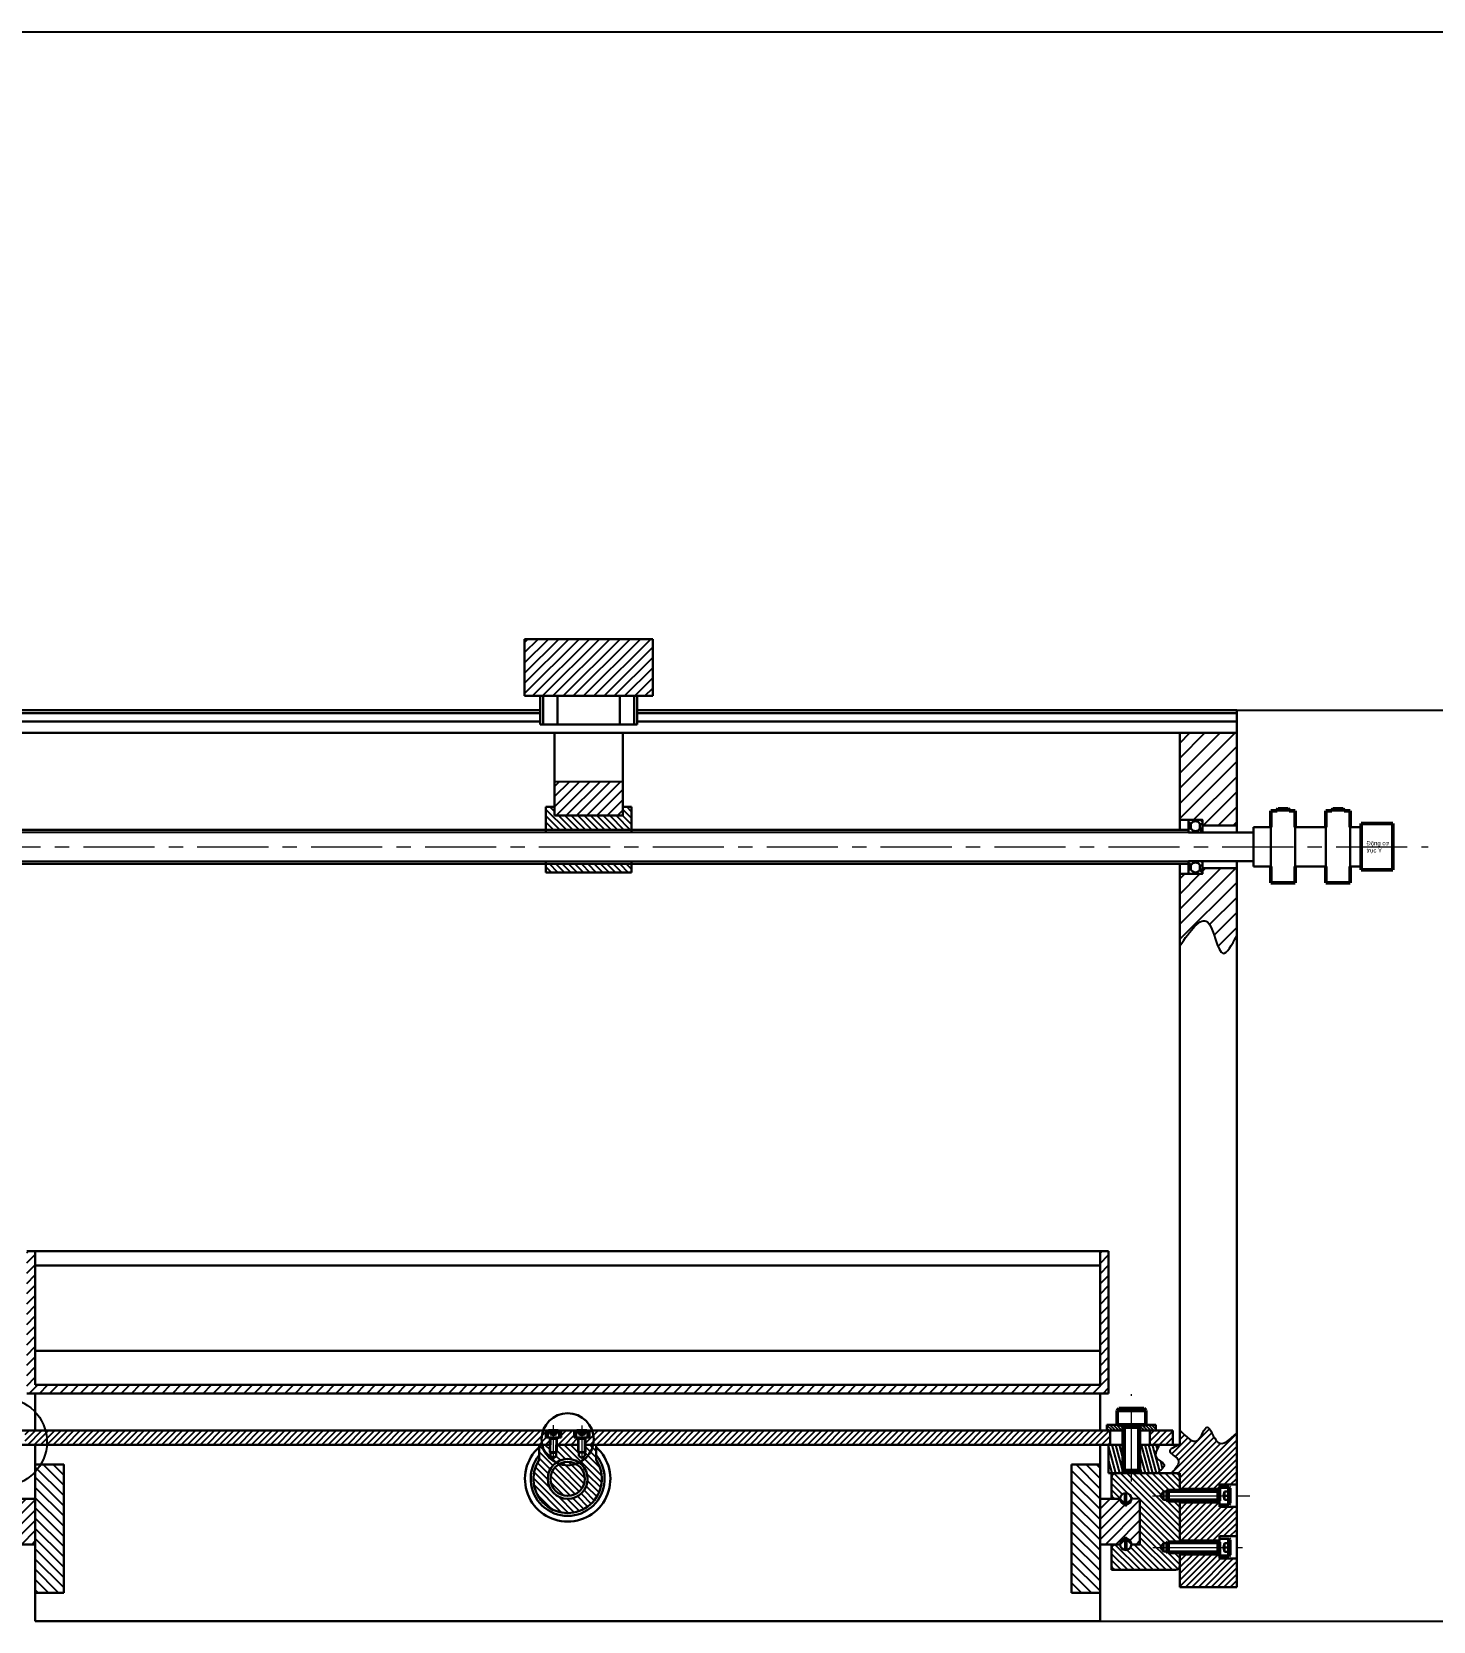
# Model space of a CAD drawing. Header units: inches. Extents: x -8900 to -5053, y -1814 to -15.
# Drawn here: x -8155.7 to -7909.6, y -294.3 to -15.1 of the extents above; entities that cross this region are included whole.
import ezdxf

# ---------------------------------------------------------------- set-up
doc = ezdxf.new("R2010")
doc.units = ezdxf.units.IN
doc.header["$LTSCALE"] = 2
doc.header["$MEASUREMENT"] = 0
for name, pattern in [('CENTER', [2, 1.25, -0.25, 0.25, -0.25]), ('CENTER2', [28.575, 19.05, -3.175, 3.175, -3.175]), ('DASHED', [0.2, 0.1, -0.1]), ('HIDDEN2', [4.7625, 3.175, -1.5875])]:
    doc.linetypes.add(name, pattern=pattern)
doc.layers.add('AM_0', color=7, linetype='Continuous', lineweight=50, plot=False)
for name, color, linetype, lineweight in [('Centerline (ISO)', 7, 'CENTER2', 30), ('duong co ban', 7, 'Continuous', 50), ('duong tam', 1, 'CENTER', 20), ('Hidden (ISO)', 7, 'DASHED', 30), ('net dam', 7, 'Continuous', 40), ('Visible (ISO)', 7, 'Continuous', 50), ('Visible Narrow (ISO)', 6, 'Continuous', 35)]:
    doc.layers.add(name, color=color, linetype=linetype, lineweight=lineweight)
doc.styles.get("Standard").update_dxf_attribs({"font": 'arial.ttf', "height": 2.5})
doc.dimstyles.new('d3', dxfattribs={"dimtxt": 4, "dimasz": 3.5, "dimexe": 1.5, "dimexo": 0, "dimgap": 1.5, "dimtad": 1, "dimtoh": 1, "dimdec": 1, "dimtxsty": 'Standard', "dimcen": 2.5, "dimadec": 0, "dimazin": 0, "dimtm": 1e-09, "dimtfac": 1, "dimtdec": 1, "dimtix": 1, "dimtmove": 0, "dimatfit": 3, "dimfxl": 0.18, "dimtolj": 1, "dimarcsym": 1})
pattern_1 = [(45, (-9189.1682, 100.3703), (-0.561266, 0.561266), [])]
pattern_2 = [(45, (-8795.1744, -843.0287), (-0.8980256, 0.8980256), [])]
pattern_3 = [(135, (-8795.17435, -843.0287), (-0.561266, -0.561266), [])]
pattern_4 = [(45, (-8795.17435, -843.0287), (-0.561266, 0.561266), [])]

# ---------------------------------------------------------------- blocks, each defined once
blk = doc.blocks.new('*D36')
at = {"layer": 'Defpoints', "color": 0, "lineweight": 20}
for p in [(-7944.07, -134.28), (-7968.07, -294.28), (-7898.23, -294.28)]:
    blk.add_point(p, dxfattribs=at)
at = {"layer": 'duong co ban', "color": 0, "lineweight": -2}
for p, q in [((-7944.07, -134.28), (-7896.73, -134.28)), ((-7898.23, -137.78), (-7898.23, -290.78)), ((-7968.07, -294.28), (-7896.73, -294.28))]:
    blk.add_line(p, q, dxfattribs=at)
at = {"layer": 'duong co ban', "color": 0, "lineweight": 20}
for points in [[(-7898.81, -137.78), (-7897.64, -137.78), (-7898.23, -134.28)], [(-7898.81, -290.78), (-7897.64, -290.78), (-7898.23, -294.28)]]:
    blk.add_solid(points, dxfattribs=at)
at = {"layer": 'duong co ban', "color": 0, "lineweight": 20, "insert": (-7901, -214.28), "char_height": 2.5, "attachment_point": 5, "rotation": 90}
blk.add_mtext('\\A1;350', dxfattribs=at)

msp = doc.modelspace()

# ---------------------------------------------------------------- hatches: boundary and pattern name
at = {"linetype": 'Continuous'}
h = msp.add_hatch(dxfattribs=at)
h.set_pattern_fill('ANSI31', color=2, scale=0.4, style=0)
h.set_pattern_definition(pattern_2)
edge = h.paths.add_edge_path()
edge.add_line((-8046.63, -131.78), (-8046.63, -121.78))
edge.add_line((-8046.63, -131.78), (-8069.13, -131.78))
edge.add_line((-8069.13, -131.78), (-8069.13, -121.78))
edge.add_line((-8046.63, -121.78), (-8069.13, -121.78))
h = msp.add_hatch()
h.set_pattern_fill('ANSI31', color=256, scale=15, style=0)
h.set_pattern_definition([(45, (-4824.0003, 523.9885), (-1.3258252, 1.3258252), [])])
edge = h.paths.add_edge_path()
edge.add_line((-7944.07, -162.03), (-7950.07, -162.03))
edge.add_line((-7950.07, -162.03), (-7950.07, -163.03))
edge.add_line((-7950.07, -163.03), (-7954.07, -163.03))
edge.add_line((-7954.07, -163.03), (-7954.07, -175.67))
edge.add_spline(control_points=[(-7954.07, -175.67), (-7952.25, -173.06), (-7948.66, -167.93), (-7947.14, -179.65), (-7944.93, -175.5), (-7944.07, -173.89)], knot_values=[0, 0, 0, 0, 12.823481, 25.195964, 33.053078, 33.053078, 33.053078, 33.053078], degree=3, periodic=0)
edge.add_line((-7944.07, -173.89), (-7944.07, -162.03))
h.paths.add_polyline_path([(-7954.07, -138.28), (-7954.07, -153.53), (-7950.07, -153.53), (-7950.07, -154.53), (-7944.07, -154.53), (-7944.07, -138.28)])
h = msp.add_hatch(dxfattribs=at)
h.set_pattern_fill('ANSI31', color=2, scale=0.4, style=0)
h.set_pattern_definition(pattern_2)
edge = h.paths.add_edge_path()
edge.add_line((-8063.88, -152.78), (-8063.88, -146.78))
edge.add_line((-8063.88, -146.78), (-8051.88, -146.78))
edge.add_line((-8051.88, -152.78), (-8051.88, -146.78))
edge.add_line((-8063.88, -152.78), (-8051.88, -152.78))
h = msp.add_hatch()
h.set_pattern_fill('ANSI31', color=256, scale=0.25, angle=90, style=0)
h.set_pattern_definition(pattern_3)
h.paths.add_polyline_path([(-8063.88, -152.78), (-8063.88, -151.28), (-8065.38, -151.28), (-8065.38, -155.28), (-8050.38, -155.28), (-8050.38, -151.28), (-8051.88, -151.28), (-8051.88, -152.78)])
h.paths.add_polyline_path([(-8050.38, -162.78), (-8050.38, -161.28), (-8065.38, -161.28), (-8065.38, -162.78)])
h = msp.add_hatch(dxfattribs=at)
h.set_pattern_fill('DEFAULT__26', color=2, scale=0.732723, angle=325, style=0, pattern_type=0)
h.set_pattern_definition([(325, (-8795.17435, -843.0287), (0.4202725, 0.60021133), [])])
edge = h.paths.add_edge_path()
edge.add_spline(control_points=[(-7952.42, -163.03), (-7952.51, -163.03), (-7952.57, -162.97), (-7952.57, -162.88)], knot_values=[0, 0, 0, 0, 1, 1, 1, 1], weights=[1, 0.804738, 0.804738, 1], degree=3, periodic=0)
edge.add_line((-7952.57, -162.43), (-7952.57, -162.88))
edge.add_spline(control_points=[(-7952.57, -162.43), (-7952.57, -162.34), (-7952.51, -162.28), (-7952.42, -162.28)], knot_values=[0, 0, 0, 0, 1, 1, 1, 1], weights=[1, 0.804738, 0.804738, 1], degree=3, periodic=0)
edge.add_line((-7952.11, -162.28), (-7952.42, -162.28))
edge.add_spline(control_points=[(-7950.53, -162.28), (-7950.9, -163.05), (-7951.75, -163.05), (-7952.11, -162.28)], knot_values=[0, 0, 0, 0, 1, 1, 1, 1], weights=[1, 0.619048, 0.619048, 1], degree=3, periodic=0)
edge.add_line((-7950.22, -162.28), (-7950.53, -162.28))
edge.add_spline(control_points=[(-7950.22, -162.28), (-7950.14, -162.28), (-7950.07, -162.34), (-7950.07, -162.43)], knot_values=[0, 0, 0, 0, 1, 1, 1, 1], weights=[1, 0.804738, 0.804738, 1], degree=3, periodic=0)
edge.add_line((-7950.07, -162.43), (-7950.07, -162.88))
edge.add_spline(control_points=[(-7950.07, -162.88), (-7950.07, -162.97), (-7950.14, -163.03), (-7950.22, -163.03)], knot_values=[0, 0, 0, 0, 1, 1, 1, 1], weights=[1, 0.804738, 0.804738, 1], degree=3, periodic=0)
edge.add_line((-7950.22, -163.03), (-7952.42, -163.03))
edge = h.paths.add_edge_path()
edge.add_spline(control_points=[(-7952.42, -153.53), (-7952.51, -153.53), (-7952.57, -153.59), (-7952.57, -153.68)], knot_values=[0, 0, 0, 0, 1, 1, 1, 1], weights=[1, 0.804738, 0.804738, 1], degree=3, periodic=0)
edge.add_line((-7950.22, -153.53), (-7952.42, -153.53))
edge.add_spline(control_points=[(-7950.07, -153.68), (-7950.07, -153.59), (-7950.14, -153.53), (-7950.22, -153.53)], knot_values=[0, 0, 0, 0, 1, 1, 1, 1], weights=[1, 0.804738, 0.804738, 1], degree=3, periodic=0)
edge.add_line((-7950.07, -153.68), (-7950.07, -154.13))
edge.add_spline(control_points=[(-7950.22, -154.28), (-7950.14, -154.28), (-7950.07, -154.22), (-7950.07, -154.13)], knot_values=[0, 0, 0, 0, 1, 1, 1, 1], weights=[1, 0.804738, 0.804738, 1], degree=3, periodic=0)
edge.add_line((-7950.22, -154.28), (-7950.53, -154.28))
edge.add_spline(control_points=[(-7950.53, -154.28), (-7950.9, -153.51), (-7951.75, -153.51), (-7952.11, -154.28)], knot_values=[0, 0, 0, 0, 1, 1, 1, 1], weights=[1, 0.619048, 0.619048, 1], degree=3, periodic=0)
edge.add_line((-7952.11, -154.28), (-7952.42, -154.28))
edge.add_spline(control_points=[(-7952.57, -154.13), (-7952.57, -154.22), (-7952.51, -154.28), (-7952.42, -154.28)], knot_values=[0, 0, 0, 0, 1, 1, 1, 1], weights=[1, 0.804738, 0.804738, 1], degree=3, periodic=0)
edge.add_line((-7952.57, -153.68), (-7952.57, -154.13))
edge = h.paths.add_edge_path()
edge.add_line((-7950.22, -160.78), (-7952.42, -160.78))
edge.add_spline(control_points=[(-7950.22, -160.78), (-7950.14, -160.78), (-7950.07, -160.84), (-7950.07, -160.93)], knot_values=[0, 0, 0, 0, 1, 1, 1, 1], weights=[1, 0.804738, 0.804738, 1], degree=3, periodic=0)
edge.add_line((-7950.07, -160.93), (-7950.07, -161.38))
edge.add_spline(control_points=[(-7950.07, -161.38), (-7950.07, -161.47), (-7950.14, -161.53), (-7950.22, -161.53)], knot_values=[0, 0, 0, 0, 1, 1, 1, 1], weights=[1, 0.804738, 0.804738, 1], degree=3, periodic=0)
edge.add_line((-7950.22, -161.53), (-7950.53, -161.53))
edge.add_spline(control_points=[(-7952.11, -161.53), (-7951.75, -160.76), (-7950.9, -160.76), (-7950.53, -161.53)], knot_values=[0, 0, 0, 0, 1, 1, 1, 1], weights=[1, 0.619048, 0.619048, 1], degree=3, periodic=0)
edge.add_line((-7952.11, -161.53), (-7952.42, -161.53))
edge.add_spline(control_points=[(-7952.42, -161.53), (-7952.51, -161.53), (-7952.57, -161.47), (-7952.57, -161.38)], knot_values=[0, 0, 0, 0, 1, 1, 1, 1], weights=[1, 0.804738, 0.804738, 1], degree=3, periodic=0)
edge.add_line((-7952.57, -160.93), (-7952.57, -161.38))
edge.add_spline(control_points=[(-7952.57, -160.93), (-7952.57, -160.84), (-7952.51, -160.78), (-7952.42, -160.78)], knot_values=[0, 0, 0, 0, 1, 1, 1, 1], weights=[1, 0.804738, 0.804738, 1], degree=3, periodic=0)
edge = h.paths.add_edge_path()
edge.add_line((-7950.22, -155.78), (-7952.42, -155.78))
edge.add_spline(control_points=[(-7952.57, -155.63), (-7952.57, -155.72), (-7952.51, -155.78), (-7952.42, -155.78)], knot_values=[0, 0, 0, 0, 1, 1, 1, 1], weights=[1, 0.804738, 0.804738, 1], degree=3, periodic=0)
edge.add_line((-7952.57, -155.18), (-7952.57, -155.63))
edge.add_spline(control_points=[(-7952.42, -155.03), (-7952.51, -155.03), (-7952.57, -155.09), (-7952.57, -155.18)], knot_values=[0, 0, 0, 0, 1, 1, 1, 1], weights=[1, 0.804738, 0.804738, 1], degree=3, periodic=0)
edge.add_line((-7952.11, -155.03), (-7952.42, -155.03))
edge.add_spline(control_points=[(-7952.11, -155.03), (-7951.75, -155.8), (-7950.9, -155.8), (-7950.53, -155.03)], knot_values=[0, 0, 0, 0, 1, 1, 1, 1], weights=[1, 0.619048, 0.619048, 1], degree=3, periodic=0)
edge.add_line((-7950.22, -155.03), (-7950.53, -155.03))
edge.add_spline(control_points=[(-7950.07, -155.18), (-7950.07, -155.09), (-7950.14, -155.03), (-7950.22, -155.03)], knot_values=[0, 0, 0, 0, 1, 1, 1, 1], weights=[1, 0.804738, 0.804738, 1], degree=3, periodic=0)
edge.add_line((-7950.07, -155.18), (-7950.07, -155.63))
edge.add_spline(control_points=[(-7950.22, -155.78), (-7950.14, -155.78), (-7950.07, -155.72), (-7950.07, -155.63)], knot_values=[0, 0, 0, 0, 1, 1, 1, 1], weights=[1, 0.804738, 0.804738, 1], degree=3, periodic=0)
h = msp.add_hatch(dxfattribs=at)
h.set_pattern_fill('ANSI31', color=2, scale=0.4, style=0)
h.set_pattern_definition(pattern_2)
edge = h.paths.add_edge_path()
edge.add_line((-8156.57, -254.28), (-7966.57, -254.28))
edge.add_line((-8156.57, -254.28), (-8156.57, -229.28))
edge.add_line((-8156.57, -229.28), (-8155.07, -229.28))
edge.add_line((-8155.07, -252.78), (-8155.07, -229.28))
edge.add_line((-8155.07, -252.78), (-7968.07, -252.78))
edge.add_line((-7968.07, -252.78), (-7968.07, -229.28))
edge.add_line((-7968.07, -229.28), (-7966.57, -229.28))
edge.add_line((-7966.57, -254.28), (-7966.57, -229.28))
h = msp.add_hatch()
h.set_pattern_fill('ANSI31', color=256, scale=0.25, style=0)
h.set_pattern_definition(pattern_4)
edge = h.paths.add_edge_path()
edge.add_line((-7947.11, -271.01), (-7947.11, -270.71))
edge.add_line((-7947.11, -270.71), (-7947.11, -270.27))
edge.add_line((-7947.11, -270.27), (-7944.07, -270.27))
edge.add_line((-7944.07, -270.27), (-7944.07, -261.24))
edge.add_spline(control_points=[(-7944.07, -261.24), (-7945.29, -262.41), (-7947.58, -264.6), (-7949.19, -258.31), (-7950.86, -264.09), (-7952.91, -261.93), (-7954.07, -260.71)], knot_values=[0, 0, 0, 0, 7.397756, 13.910659, 19.480026, 26.732752, 26.732752, 26.732752, 26.732752], degree=3, periodic=0)
edge.add_line((-7954.07, -260.71), (-7954.07, -263.28))
edge.add_spline(control_points=[(-7954.07, -263.28), (-7955.02, -263.66), (-7956.84, -264.41), (-7953.36, -265.9), (-7954.74, -267.41), (-7955.53, -268.28)], knot_values=[0, 0, 0, 0, 4.285373, 8.258846, 13.654231, 13.654231, 13.654231, 13.654231], degree=3, periodic=0)
edge.add_line((-7955.53, -268.28), (-7954.07, -268.28))
edge.add_line((-7954.07, -268.28), (-7954.07, -271.01))
edge.add_line((-7954.07, -271.01), (-7947.11, -271.01))
h = msp.add_hatch()
h.set_pattern_fill('ANSI31', color=256, scale=0.25, style=0)
h.set_pattern_definition(pattern_1)
h.paths.add_polyline_path([(-8060.42, -260.78), (-8062.72, -260.78), (-8062.72, -262.03), (-8063.45, -262.03), (-8063.45, -263.28), (-8059.7, -263.28), (-8059.7, -262.03), (-8060.42, -262.03)])
h.paths.add_polyline_path([(-8163.82, -260.78), (-8167.82, -260.78), (-8167.82, -263.28), (-8163.82, -263.28)])
h.paths.add_polyline_path([(-8064.7, -262.03), (-8065.42, -262.03), (-8065.42, -260.78), (-8156.82, -260.78), (-8156.82, -263.28), (-8064.7, -263.28)])
h.paths.add_polyline_path([(-7955.32, -260.78), (-7959.32, -260.78), (-7959.32, -263.28), (-7955.32, -263.28)])
h = msp.add_hatch()
h.set_pattern_fill('ANSI31', color=256, scale=0.25, style=0)
h.set_pattern_definition(pattern_1)
h.paths.add_polyline_path([(-7966.32, -260.78), (-8057.72, -260.78), (-8057.72, -262.03), (-8058.45, -262.03), (-8058.45, -263.28), (-7966.32, -263.28)])
h = msp.add_hatch()
h.set_pattern_fill('ANSI31', color=256, scale=0.125, angle=90, style=0)
h.set_pattern_definition([(135, (-9189.1682, 100.3703), (-0.280633, -0.280633), [])])
h.paths.add_polyline_path([(-7958.28, -259.8), (-7960.05, -259.8), (-7961.13, -259.8), (-7961.13, -260.78), (-7958.28, -260.78)])
h.paths.add_polyline_path([(-7964.01, -259.8), (-7965.09, -259.8), (-7966.87, -259.8), (-7966.87, -260.78), (-7964.01, -260.78)])
h = msp.add_hatch()
h.set_pattern_fill('ANSI31', color=256, scale=0.25, angle=90, style=0)
h.set_pattern_definition([(135, (-9189.1682, 100.3703), (-0.561266, -0.561266), [])])
h.paths.add_polyline_path([(-8056.57, -265.96), (-8056.57, -263.28), (-8058.45, -263.28), (-8058.45, -264.58), (-8058.56, -264.67), (-8058.56, -265.28), (-8059.07, -265.59), (-8059.59, -265.28), (-8059.59, -264.67), (-8059.7, -264.58), (-8059.7, -263.28), (-8063.45, -263.28), (-8063.45, -264.58), (-8063.56, -264.7), (-8063.56, -265.28), (-8064.07, -265.59), (-8064.59, -265.28), (-8064.59, -264.7), (-8064.7, -264.58), (-8064.7, -263.28), (-8066.57, -263.28), (-8066.57, -265.96, 1.863325)])
h.paths.add_polyline_path([(-8058.07, -269.28, -1), (-8065.07, -269.28, -1)], flags=16)
h.paths.add_polyline_path([(-8058.57, -269.28, -1), (-8064.57, -269.28, -1)], flags=0)
h = msp.add_hatch(dxfattribs=at)
h.set_pattern_fill('ANSI31', scale=5, angle=60, style=0)
h.set_pattern_definition([(105, (-4740.57464, 538.94904), (-0.60370364, -0.1617619), [])])
edge = h.paths.add_edge_path()
edge.add_spline(control_points=[(-7958.05, -268.28), (-7957.37, -267.74), (-7956.05, -266.7), (-7958.97, -265.57), (-7958.1, -264.1), (-7957.6, -263.28)], knot_values=[0, 0, 0, 0, 3.895312, 7.523838, 12.166792, 12.166792, 12.166792, 12.166792], degree=3, periodic=0)
edge.add_line((-7957.6, -263.28), (-7961.13, -263.28))
edge.add_line((-7961.13, -263.28), (-7961.13, -268.1))
edge.add_line((-7961.13, -268.1), (-7961.41, -268.28))
edge.add_line((-7961.41, -268.28), (-7958.05, -268.28))
h.paths.add_polyline_path([(-7964.01, -263.28), (-7966.57, -263.28), (-7966.57, -268.28), (-7963.74, -268.28), (-7964.01, -268.1)])
h = msp.add_hatch()
h.set_pattern_fill('ANSI31', color=256, scale=0.4, angle=90, style=0)
h.set_pattern_definition([(135, (-8795.1744, -843.0287), (-0.8980256, -0.8980256), [])])
edge = h.paths.add_edge_path()
edge.add_line((-8155.07, -266.78), (-8155.07, -289.28))
edge.add_line((-8150.07, -266.78), (-8155.07, -266.78))
edge.add_line((-8150.07, -289.28), (-8150.07, -266.78))
edge.add_line((-8150.07, -289.28), (-8155.07, -289.28))
edge = h.paths.add_edge_path()
edge.add_line((-7968.07, -289.28), (-7968.07, -266.78))
edge.add_line((-7973.07, -289.28), (-7968.07, -289.28))
edge.add_line((-7973.07, -289.28), (-7973.07, -266.78))
edge.add_line((-7973.07, -266.78), (-7968.07, -266.78))
h = msp.add_hatch()
h.set_pattern_fill('ANSI31', color=256, scale=0.25, angle=90, style=0)
h.set_pattern_definition(pattern_3)
h.paths.add_polyline_path([(-7954.07, -273.15), (-7956.09, -273.15), (-7956.27, -272.97), (-7956.91, -272.97), (-7957.53, -272.23), (-7956.91, -271.5), (-7956.28, -271.5), (-7956.28, -271.5), (-7956.27, -271.5), (-7956.09, -271.32), (-7954.07, -271.32), (-7954.07, -269.03, 0.414214), (-7954.82, -268.28), (-7965.32, -268.28, 0.414214), (-7966.07, -269.03), (-7966.07, -272.03, 0.414214), (-7965.32, -272.78), (-7964.57, -272.78, -1), (-7962.57, -272.78), (-7961.07, -272.78), (-7961.07, -280.78), (-7962.57, -280.78, -1), (-7964.57, -280.78), (-7965.32, -280.78, 0.414214), (-7966.07, -281.53), (-7966.07, -284.53, 0.414214), (-7965.32, -285.28), (-7954.82, -285.28, 0.414214), (-7954.07, -284.53), (-7954.07, -282.24), (-7956.09, -282.24), (-7956.27, -282.06), (-7956.91, -282.06), (-7957.53, -281.32), (-7956.91, -280.59), (-7956.28, -280.59), (-7956.09, -280.41), (-7954.07, -280.41)])
h = msp.add_hatch()
h.set_pattern_fill('ANSI31', color=256, scale=0.4, style=0)
h.set_pattern_definition(pattern_2)
edge = h.paths.add_edge_path()
edge.add_spline(control_points=[(-8158.57, -280.78), (-8158.57, -278.78), (-8160.57, -278.78), (-8160.57, -280.78)], knot_values=[0, 0, 0, 0, 1, 1, 1, 1], weights=[1, 0.333333, 0.333333, 1], degree=3, periodic=0)
edge.add_line((-8162.07, -280.78), (-8160.57, -280.78))
edge.add_line((-8162.07, -272.78), (-8162.07, -280.78))
edge.add_line((-8160.57, -272.78), (-8162.07, -272.78))
edge.add_spline(control_points=[(-8160.57, -272.78), (-8160.57, -274.78), (-8158.57, -274.78), (-8158.57, -272.78)], knot_values=[0, 0, 0, 0, 1, 1, 1, 1], weights=[1, 0.333333, 0.333333, 1], degree=3, periodic=0)
edge.add_line((-8155.07, -272.78), (-8158.57, -272.78))
edge.add_line((-8155.07, -280.78), (-8155.07, -272.78))
edge.add_line((-8158.57, -280.78), (-8155.07, -280.78))
h = msp.add_hatch()
h.set_pattern_fill('ANSI31', color=256, scale=0.4, style=0)
h.set_pattern_definition(pattern_2)
edge = h.paths.add_edge_path()
edge.add_spline(control_points=[(-7964.57, -272.78), (-7964.57, -274.78), (-7962.57, -274.78), (-7962.57, -272.78)], knot_values=[0, 0, 0, 0, 1, 1, 1, 1], weights=[1, 0.333333, 0.333333, 1], degree=3, periodic=0)
edge.add_line((-7961.07, -272.78), (-7962.57, -272.78))
edge.add_line((-7961.07, -280.78), (-7961.07, -272.78))
edge.add_line((-7962.57, -280.78), (-7961.07, -280.78))
edge.add_spline(control_points=[(-7962.57, -280.78), (-7962.57, -278.78), (-7964.57, -278.78), (-7964.57, -280.78)], knot_values=[0, 0, 0, 0, 1, 1, 1, 1], weights=[1, 0.333333, 0.333333, 1], degree=3, periodic=0)
edge.add_line((-7968.07, -280.78), (-7964.57, -280.78))
edge.add_line((-7968.07, -272.78), (-7968.07, -280.78))
edge.add_line((-7964.57, -272.78), (-7968.07, -272.78))
h = msp.add_hatch()
h.set_pattern_fill('ANSI31', color=256, scale=0.25, style=0)
h.set_pattern_definition(pattern_4)
h.paths.add_polyline_path([(-7954.07, -273.45), (-7954.07, -280.1), (-7947.11, -280.1), (-7947.11, -279.8), (-7947.11, -279.36), (-7944.07, -279.36), (-7944.07, -274.19), (-7947.11, -274.19), (-7947.11, -273.76), (-7947.11, -273.45)])
h.paths.add_polyline_path([(-7944.07, -288.28), (-7944.07, -283.28), (-7947.11, -283.28), (-7947.11, -282.85), (-7947.11, -282.54), (-7954.07, -282.54), (-7954.07, -288.28)])
h = msp.add_hatch(dxfattribs=at)
h.set_pattern_fill('DEFAULT__34', color=2, scale=0.019268, angle=245, style=0, pattern_type=0)
h.set_pattern_definition([(245, (-8795.174353, -843.028671), (0.017462588, -0.0081429385), [])])
edge = h.paths.add_edge_path()
edge.add_spline(control_points=[(-7963.57, -274), (-7963.82, -274), (-7963.82, -273.75), (-7963.57, -273.75)], knot_values=[0, 0, 0, 0, 1, 1, 1, 1], weights=[1, 0.333333, 0.333333, 1], degree=3, periodic=0)
edge.add_spline(control_points=[(-7963.57, -273.75), (-7963.32, -273.75), (-7963.32, -274), (-7963.57, -274)], knot_values=[0, 0, 0, 0, 1, 1, 1, 1], weights=[1, 0.333333, 0.333333, 1], degree=3, periodic=0)
h = msp.add_hatch(dxfattribs=at)
h.set_pattern_fill('DEFAULT__33', color=2, scale=0.019281, angle=285, style=0, pattern_type=0)
h.set_pattern_definition([(285, (-8795.174353, -843.028671), (0.0186241865, 0.0049903357), [])])
edge = h.paths.add_edge_path()
edge.add_spline(control_points=[(-7963.57, -279.55), (-7963.32, -279.55), (-7963.32, -279.8), (-7963.57, -279.8)], knot_values=[0, 0, 0, 0, 1, 1, 1, 1], weights=[1, 0.333333, 0.333333, 1], degree=3, periodic=0)
edge.add_spline(control_points=[(-7963.57, -279.8), (-7963.82, -279.8), (-7963.82, -279.55), (-7963.57, -279.55)], knot_values=[0, 0, 0, 0, 1, 1, 1, 1], weights=[1, 0.333333, 0.333333, 1], degree=3, periodic=0)

# ---------------------------------------------------------------- linework, layer by layer
at = {"color": 7, "linetype": 'Continuous'}
for p, q in [((-8899.51, -15.14), (-7710.51, -15.14)), ((-8063.88, -146.78), (-8051.88, -146.78)), ((-7952.42, -155.78), (-8170.72, -155.78)), ((-7952.11, -155.03), (-7952.42, -155.03)), ((-8173.07, -160.78), (-7952.57, -160.78)), ((-7964.57, -272.78), (-7964.1, -273.25)), ((-7963.7, -271.88), (-7963.45, -271.88)), ((-7963.7, -273.75), (-7963.7, -271.88)), ((-7963.45, -273.75), (-7963.45, -271.88)), ((-7963.04, -273.25), (-7962.57, -272.78)), ((-7961.07, -272.78), (-7962.57, -272.78)), ((-7964.1, -280.31), (-7964.57, -280.78)), ((-7963.7, -279.8), (-7963.7, -281.68)), ((-7963.45, -281.68), (-7963.7, -281.68)), ((-7963.45, -279.8), (-7963.45, -281.68)), ((-7962.57, -280.78), (-7963.04, -280.31))]:
    msp.add_line(p, q, dxfattribs=at)
at = {"color": 7, "linetype": 'Continuous', "lineweight": 30}
for p, q in [((-7944.07, -155.78), (-7941.12, -155.78)), ((-7941.12, -154.81), (-7938.07, -154.81)), ((-7933.79, -154.81), (-7928.43, -154.81)), ((-7924.15, -154.81), (-7922.23, -154.81)), ((-7944.07, -160.78), (-7941.12, -160.78)), ((-7941.12, -161.75), (-7938.07, -161.75)), ((-7933.79, -161.75), (-7928.43, -161.75)), ((-7924.15, -161.75), (-7922.23, -161.75))]:
    msp.add_line(p, q, dxfattribs=at)
for p, q in [((-7963.11, -256.92), (-7964.76, -256.92)), ((-8064.59, -262.27), (-8064.59, -263.28)), ((-8063.56, -262.27), (-8063.56, -263.28)), ((-8059.59, -263.28), (-8059.59, -262.24)), ((-8058.56, -263.28), (-8058.56, -262.24)), ((-8064.59, -265.28), (-8064.59, -263.28)), ((-8063.56, -265.28), (-8063.56, -263.28)), ((-8059.59, -265.28), (-8059.59, -263.28)), ((-8058.56, -265.28), (-8058.56, -263.28)), ((-7961.13, -268.1), (-7964.01, -268.1)), ((-7964.01, -268.1), (-7963.74, -268.28)), ((-7961.41, -268.06), (-7963.74, -268.06)), ((-7963.74, -268.1), (-7963.74, -268.28)), ((-7961.13, -268.1), (-7961.41, -268.28)), ((-7961.41, -268.1), (-7961.41, -268.28)), ((-7947.11, -270.71), (-7947.11, -270.71)), ((-7947.11, -282.85), (-7947.11, -282.85))]:
    msp.add_line(p, q)
msp.add_circle((-8160.75, -262.79), 7.74)
at = {"color": 7, "linetype": 'Continuous'}
for centre in [(-7963.57, -273.88), (-7963.57, -279.68)]:
    msp.add_circle(centre, 0.125, dxfattribs=at)
for centre, radius, start, end in [((-7952.42, -155.18), 0.15, 90, 180), ((-7963.57, -272.72), 0.75, 225, 260.36), ((-7963.57, -272.72), 0.75, 279.64, 315), ((-7963.57, -280.84), 0.75, 99.64, 135), ((-7963.57, -280.84), 0.75, 45, 80.36)]:
    msp.add_arc(centre, radius, start, end, dxfattribs=at)
for points in [[(-7954.07, -175.67), (-7949.22, -171.48), (-7946.46, -177.01), (-7944.07, -173.89)], [(-7954.07, -260.71), (-7950.9, -262.46), (-7949.28, -260.19), (-7947.4, -262.85), (-7944.07, -261.24)], [(-7957.6, -263.28), (-7958.18, -265.53), (-7956.84, -266.75), (-7958.05, -268.28)], [(-7954.07, -263.28), (-7955.85, -264.48), (-7954.4, -265.83), (-7955.53, -268.28)]]:
    msp.add_spline(points, degree=3)
at = {"layer": 'AM_0', "ltscale": 0.5}
msp.add_line((-7961.13, -267.79), (-7964.01, -267.79), dxfattribs=at)
at = {"layer": 'AM_0', "ltscale": 0.3}
for p, q in [((-7956.09, -273.15), (-7956.09, -271.32)), ((-7956.09, -280.41), (-7956.09, -282.24))]:
    msp.add_line(p, q, dxfattribs=at)
at = {"layer": 'Centerline (ISO)', "linetype": 'HIDDEN2'}
for p, q in [((-8064.57, -260.86), (-8064.57, -261.46)), ((-8064.32, -261.46), (-8064.57, -261.46)), ((-8063.82, -261.46), (-8064.32, -261.46)), ((-8064.07, -260.86), (-8064.07, -261.46)), ((-8063.57, -261.46), (-8063.82, -261.46)), ((-8063.57, -261.46), (-8063.57, -260.86)), ((-7946.2, -271.47), (-7946.4, -272.23)), ((-7946.4, -272.23), (-7946.2, -272.99)), ((-7946.2, -271.85), (-7946.2, -271.47)), ((-7945.28, -271.47), (-7946.2, -271.47)), ((-7946.2, -272.61), (-7946.2, -271.85)), ((-7945.28, -272.23), (-7946.2, -272.23)), ((-7946.2, -272.99), (-7946.2, -272.61)), ((-7946.2, -272.99), (-7945.28, -272.99)), ((-7946.4, -281.32), (-7946.2, -280.56)), ((-7946.2, -282.08), (-7946.4, -281.32)), ((-7946.2, -280.56), (-7945.28, -280.56)), ((-7946.2, -280.56), (-7946.2, -280.94)), ((-7946.2, -280.94), (-7946.2, -281.7)), ((-7945.28, -281.32), (-7946.2, -281.32)), ((-7946.2, -281.7), (-7946.2, -282.08)), ((-7945.28, -282.08), (-7946.2, -282.08))]:
    msp.add_line(p, q, dxfattribs=at)
at = {"layer": 'duong co ban', "lineweight": 30}
for p, q in [((-8069.13, -131.78), (-8069.13, -121.78)), ((-8046.63, -121.78), (-8069.13, -121.78)), ((-8046.63, -131.78), (-8046.63, -121.78)), ((-8046.63, -131.78), (-8069.13, -131.78)), ((-8066.38, -131.78), (-8066.38, -136.78)), ((-8065.88, -131.78), (-8065.88, -136.78)), ((-8063.38, -131.78), (-8063.38, -136.78)), ((-8052.38, -131.78), (-8052.38, -136.78)), ((-8049.88, -131.78), (-8049.88, -136.78)), ((-8049.38, -131.78), (-8049.38, -136.78)), ((-8066.38, -134.28), (-8179.07, -134.28)), ((-8066.38, -134.78), (-8179.07, -134.78)), ((-8066.38, -136.28), (-8179.07, -136.28)), ((-8066.38, -136.78), (-8049.38, -136.78)), ((-7944.07, -134.28), (-8049.38, -134.28)), ((-7944.07, -134.78), (-8049.38, -134.78)), ((-7944.07, -136.28), (-8049.38, -136.28)), ((-7944.07, -155.78), (-7944.07, -134.28)), ((-8179.07, -138.28), (-7944.07, -138.28)), ((-8063.88, -152.78), (-8063.88, -138.28)), ((-8051.88, -152.78), (-8051.88, -138.28)), ((-7954.07, -155.28), (-7954.07, -138.28)), ((-8065.38, -155.78), (-8065.38, -151.28)), ((-8063.88, -151.28), (-8065.38, -151.28)), ((-8063.88, -152.78), (-8051.88, -152.78)), ((-8050.38, -151.28), (-8051.88, -151.28)), ((-8050.38, -155.78), (-8050.38, -151.28)), ((-7937, -151.8), (-7937, -151.94)), ((-7934.86, -151.8), (-7934.86, -151.94)), ((-7927.36, -151.8), (-7927.36, -151.94)), ((-7925.22, -151.8), (-7925.22, -151.94)), ((-8170.52, -155.28), (-7952.52, -155.28)), ((-7950.07, -153.53), (-7954.07, -153.53)), ((-7952.57, -153.68), (-7952.57, -155.63)), ((-7952.11, -154.28), (-7952.42, -154.28)), ((-7952.42, -155.78), (-7944.07, -155.78)), ((-7952.11, -155.03), (-7952.11, -154.28)), ((-7950.22, -154.28), (-7950.53, -154.28)), ((-7950.53, -155.03), (-7950.53, -154.28)), ((-7950.22, -155.03), (-7950.53, -155.03)), ((-7950.07, -155.78), (-7950.07, -153.53)), ((-7944.07, -154.53), (-7950.07, -154.53)), ((-7941.12, -154.81), (-7941.12, -155.78)), ((-7941.12, -155.78), (-7941.12, -160.78)), ((-7938.07, -154.81), (-7938.07, -161.74)), ((-7933.79, -154.81), (-7933.79, -161.74)), ((-7928.43, -154.81), (-7928.43, -161.75)), ((-7924.15, -154.81), (-7924.15, -161.75)), ((-7922.23, -154.81), (-7922.23, -161.75)), ((-7922.23, -156.2), (-7922.23, -160.36)), ((-7922.23, -156.55), (-7922.23, -160.01)), ((-8170.52, -161.28), (-7952.57, -161.28)), ((-8065.38, -162.78), (-8065.38, -160.78)), ((-8050.38, -162.78), (-8050.38, -160.78)), ((-7954.07, -263.28), (-7954.07, -161.28)), ((-7952.57, -162.88), (-7952.57, -160.78)), ((-7952.42, -160.78), (-7944.07, -160.78)), ((-7952.11, -161.53), (-7952.42, -161.53)), ((-7952.11, -162.28), (-7952.11, -161.53)), ((-7950.22, -161.53), (-7950.53, -161.53)), ((-7950.53, -162.28), (-7950.53, -161.53)), ((-7950.07, -163.03), (-7950.07, -160.78)), ((-7944.07, -288.28), (-7944.07, -160.78)), ((-7941.12, -160.78), (-7941.12, -161.75)), ((-8050.38, -162.78), (-8065.38, -162.78)), ((-7950.07, -163.03), (-7954.07, -163.03)), ((-7952.11, -162.28), (-7952.42, -162.28)), ((-7950.22, -162.28), (-7950.53, -162.28)), ((-7944.07, -162.03), (-7950.07, -162.03)), ((-8156.57, -229.28), (-7966.57, -229.28)), ((-8155.07, -252.78), (-8155.07, -229.28)), ((-7968.07, -252.78), (-7968.07, -229.28)), ((-7966.57, -254.28), (-7966.57, -229.28)), ((-7968.07, -231.78), (-8155.07, -231.78)), ((-7968.07, -246.78), (-8155.07, -246.78)), ((-8155.07, -252.78), (-7968.07, -252.78)), ((-8156.57, -254.28), (-7966.57, -254.28)), ((-8155.07, -254.28), (-8155.07, -260.78)), ((-7968.07, -260.78), (-7968.07, -254.28)), ((-8159.13, -260.78), (-7964.01, -260.78)), ((-8065.42, -260.78), (-8065.42, -262.03)), ((-8062.72, -262.03), (-8065.42, -262.03)), ((-8065.07, -260.99), (-8065.07, -262.03)), ((-8064.7, -263.28), (-8064.7, -262.03)), ((-8064.7, -262.27), (-8063.45, -262.27)), ((-8064.57, -261.46), (-8064.07, -261.59)), ((-8064.07, -261.59), (-8063.57, -261.46)), ((-8063.45, -263.28), (-8063.45, -262.03)), ((-8063.07, -260.99), (-8063.07, -262.03)), ((-8062.72, -260.78), (-8062.72, -262.03)), ((-8060.42, -262.03), (-8060.42, -260.78)), ((-8057.72, -262.03), (-8060.42, -262.03)), ((-8060.07, -260.99), (-8060.07, -262.03)), ((-8059.7, -263.28), (-8059.7, -262.03)), ((-8059.7, -262.24), (-8058.45, -262.24)), ((-8059.57, -261.46), (-8059.57, -260.86)), ((-8059.57, -261.46), (-8059.32, -261.46)), ((-8059.07, -261.59), (-8059.57, -261.46)), ((-8059.32, -261.46), (-8058.82, -261.46)), ((-8059.07, -260.86), (-8059.07, -261.46)), ((-8058.57, -261.46), (-8059.07, -261.59)), ((-8058.82, -261.46), (-8058.57, -261.46)), ((-8058.57, -260.86), (-8058.57, -261.46)), ((-8058.45, -263.28), (-8058.45, -262.03)), ((-8058.07, -260.99), (-8058.07, -262.03)), ((-8057.72, -262.03), (-8057.72, -260.78)), ((-7966.87, -259.8), (-7966.87, -260.78)), ((-7965.09, -259.8), (-7966.87, -259.8)), ((-7966.32, -263.28), (-7966.32, -260.78)), ((-7961.13, -260.78), (-7955.32, -260.78)), ((-7960.05, -259.8), (-7958.28, -259.8)), ((-7959.32, -260.78), (-7959.32, -263.28)), ((-7959.32, -263.28), (-7959.32, -260.78)), ((-7958.28, -259.8), (-7958.28, -260.78)), ((-7955.32, -260.78), (-7955.32, -263.28)), ((-8159.13, -263.28), (-8064.7, -263.28)), ((-8155.07, -263.28), (-8155.07, -294.28)), ((-8066.57, -263.28), (-8066.57, -265.96)), ((-8064.7, -264.58), (-8064.7, -263.28)), ((-8064.7, -264.58), (-8064.59, -264.7)), ((-8063.45, -264.58), (-8064.7, -264.58)), ((-8064.59, -264.7), (-8063.56, -264.7)), ((-8064.59, -265.28), (-8064.59, -264.7)), ((-8063.56, -264.7), (-8063.45, -264.58)), ((-8063.56, -264.7), (-8063.56, -265.28)), ((-8063.45, -263.28), (-8059.7, -263.28)), ((-8063.45, -264.58), (-8063.45, -263.28)), ((-8059.7, -264.58), (-8059.7, -263.28)), ((-8059.7, -264.58), (-8059.59, -264.67)), ((-8058.45, -264.58), (-8059.7, -264.58)), ((-8059.59, -264.67), (-8058.56, -264.67)), ((-8059.59, -265.28), (-8059.59, -264.67)), ((-8058.56, -264.67), (-8058.45, -264.58)), ((-8058.56, -265.28), (-8058.56, -264.67)), ((-8058.45, -263.28), (-7964.01, -263.28)), ((-8058.45, -264.58), (-8058.45, -263.28)), ((-8056.57, -265.96), (-8056.57, -263.28)), ((-7968.07, -294.28), (-7968.07, -263.28)), ((-7966.57, -268.28), (-7966.57, -263.28)), ((-7961.13, -263.28), (-7954.07, -263.28)), ((-8150.07, -266.78), (-8155.07, -266.78)), ((-8150.07, -289.28), (-8150.07, -266.78)), ((-8064.07, -265.59), (-8064.59, -265.28)), ((-8064.07, -265.59), (-8063.56, -265.28)), ((-8059.07, -265.59), (-8059.59, -265.28)), ((-8059.07, -265.59), (-8058.56, -265.28)), ((-7973.07, -266.78), (-7968.07, -266.78)), ((-7973.07, -289.28), (-7973.07, -266.78)), ((-7966.57, -268.28), (-7954.07, -268.28)), ((-7966.07, -269.03), (-7966.07, -268.28)), ((-7966.07, -269.03), (-7966.07, -272.03)), ((-7954.07, -271.32), (-7954.07, -268.28)), ((-7947.11, -270.27), (-7944.07, -270.27)), ((-7947.11, -270.71), (-7947.11, -270.27)), ((-8155.07, -272.78), (-8158.57, -272.78)), ((-7964.57, -272.78), (-7968.07, -272.78)), ((-7966.07, -272.78), (-7966.07, -272.03)), ((-7961.07, -272.78), (-7961.07, -280.78)), ((-7956.91, -271.5), (-7957.53, -272.23)), ((-7956.91, -272.97), (-7957.53, -272.23)), ((-7956.91, -271.5), (-7956.91, -272.97)), ((-7956.27, -271.5), (-7956.91, -271.5)), ((-7956.27, -272.97), (-7956.91, -272.97)), ((-7947.11, -271.01), (-7954.07, -271.01)), ((-7954.07, -280.41), (-7954.07, -273.15)), ((-7947.11, -273.45), (-7954.07, -273.45)), ((-7947.11, -273.76), (-7947.11, -273.15)), ((-7947.11, -273.76), (-7947.11, -274.19)), ((-7945.49, -273.76), (-7947.11, -273.76)), ((-7947.11, -274.19), (-7944.07, -274.19)), ((-8158.57, -280.78), (-8155.07, -280.78)), ((-7968.07, -280.78), (-7964.57, -280.78)), ((-7966.07, -281.53), (-7966.07, -280.78)), ((-7966.07, -281.53), (-7966.07, -284.53)), ((-7961.07, -280.78), (-7962.57, -280.78)), ((-7956.91, -280.59), (-7957.53, -281.32)), ((-7956.91, -282.06), (-7957.53, -281.32)), ((-7956.91, -282.06), (-7956.91, -280.59)), ((-7956.27, -280.59), (-7956.91, -280.59)), ((-7947.11, -280.1), (-7954.07, -280.1)), ((-7947.11, -279.36), (-7944.07, -279.36)), ((-7947.11, -279.8), (-7947.11, -279.36)), ((-7945.49, -279.8), (-7947.11, -279.8)), ((-7947.11, -279.8), (-7947.11, -280.41)), ((-7966.07, -285.28), (-7966.07, -284.53)), ((-7956.27, -282.06), (-7956.91, -282.06)), ((-7954.07, -288.28), (-7954.07, -282.24)), ((-7947.11, -282.54), (-7954.07, -282.54)), ((-7947.11, -282.85), (-7947.11, -283.28)), ((-7947.11, -283.28), (-7944.07, -283.28)), ((-7965.32, -285.28), (-7966.07, -285.28)), ((-7965.32, -285.28), (-7954.82, -285.28)), ((-8150.07, -289.28), (-8155.07, -289.28)), ((-7973.07, -289.28), (-7968.07, -289.28)), ((-7944.07, -288.28), (-7954.07, -288.28)), ((-8155.07, -294.28), (-7968.07, -294.28))]:
    msp.add_line(p, q, dxfattribs=at)
for centre, radius in [((-8061.57, -262.33), 4.58), ((-8061.57, -269.28), 3.5), ((-8061.57, -269.28), 3), ((-7963.57, -272.78), 1), ((-7963.57, -280.78), 1)]:
    msp.add_circle(centre, radius, dxfattribs=at)
for centre, radius, start, end in [((-7952.42, -153.68), 0.15, 90, 180), ((-7952.42, -154.13), 0.15, 180, 270), ((-7952.42, -155.63), 0.15, 180, 270), ((-7951.32, -154.65), 0.875, 25.3769, 154.6231), ((-7951.32, -154.65), 0.875, 205.3769, 334.6231), ((-7950.22, -153.68), 0.15, 0, 90), ((-7950.22, -154.13), 0.15, 270, 0), ((-7950.22, -155.18), 0.15, 0, 90), ((-7950.22, -155.63), 0.15, 270, 0), ((-7952.42, -160.93), 0.15, 90, 180), ((-7952.42, -161.38), 0.15, 180, 270), ((-7951.32, -161.9), 0.875, 25.3769, 154.6231), ((-7950.22, -160.93), 0.15, 0, 90), ((-7950.22, -161.38), 0.15, 270, 0), ((-7952.42, -162.43), 0.15, 90, 180), ((-7952.42, -162.88), 0.15, 180, 270), ((-7951.32, -161.9), 0.875, 205.3769, 334.6231), ((-7950.22, -162.43), 0.15, 0, 90), ((-7950.22, -162.88), 0.15, 270, 0), ((-8061.57, -269.28), 7.5, 132.0875, 47.9125), ((-8061.57, -269.28), 6.5, 140.3355, 39.6645), ((-8061.57, -269.28), 6, 146.4427, 33.5573), ((-7965.32, -269.03), 0.75, 90, 180), ((-7954.82, -269.03), 0.75, 0, 90), ((-7965.32, -272.03), 0.75, 180, 270), ((-7965.32, -281.53), 0.75, 90, 180), ((-7965.32, -284.53), 0.75, 180, 270), ((-7954.82, -284.53), 0.75, 270, 0)]:
    msp.add_arc(centre, radius, start, end, dxfattribs=at)
at = {"layer": 'duong tam', "ltscale": 5}
for p, q in [((-8186.62, -158.28), (-7910.47, -158.28)), ((-7962.57, -269.72), (-7962.57, -254.39)), ((-8064.07, -265.78), (-8064.07, -259.83)), ((-8059.07, -259.93), (-8059.07, -265.86)), ((-7958.88, -272.23), (-7941.78, -272.23)), ((-7958.82, -281.32), (-7943.08, -281.32))]:
    msp.add_line(p, q, dxfattribs=at)
at = {"layer": 'Hidden (ISO)', "linetype": 'Continuous'}
for p, q in [((-7961.13, -260.33), (-7964.01, -260.33)), ((-7947.44, -273.15), (-7947.44, -271.32)), ((-7947.44, -280.41), (-7947.44, -282.24))]:
    msp.add_line(p, q, dxfattribs=at)
at = {"layer": 'Visible (ISO)'}
for p, q in [((-7937, -151.94), (-7938.07, -151.94)), ((-7938.07, -151.94), (-7938.07, -154.81)), ((-7938.07, -154.81), (-7938.07, -151.94)), ((-7936.8, -151.6), (-7937, -151.8)), ((-7936.55, -151.6), (-7936.8, -151.6)), ((-7936.55, -151.6), (-7936.24, -151.6)), ((-7936.24, -151.6), (-7935.62, -151.6)), ((-7935.62, -151.6), (-7935.31, -151.6)), ((-7935.06, -151.6), (-7935.31, -151.6)), ((-7934.86, -151.8), (-7935.06, -151.6)), ((-7933.79, -151.94), (-7934.86, -151.94)), ((-7933.79, -154.81), (-7933.79, -151.94)), ((-7927.36, -151.94), (-7928.43, -151.94)), ((-7928.43, -151.94), (-7928.43, -154.81)), ((-7928.43, -154.81), (-7928.43, -151.94)), ((-7927.16, -151.6), (-7927.36, -151.8)), ((-7926.91, -151.6), (-7927.16, -151.6)), ((-7926.91, -151.6), (-7926.6, -151.6)), ((-7926.6, -151.6), (-7925.98, -151.6)), ((-7925.98, -151.6), (-7925.67, -151.6)), ((-7925.42, -151.6), (-7925.67, -151.6)), ((-7925.22, -151.8), (-7925.42, -151.6)), ((-7924.15, -151.94), (-7925.22, -151.94)), ((-7924.15, -154.81), (-7924.15, -151.94)), ((-7922.23, -156.2), (-7922.23, -154.21)), ((-7922.23, -154.21), (-7916.64, -154.21)), ((-7922.23, -156.2), (-7922.23, -160.36)), ((-7916.64, -154.21), (-7916.64, -162.34)), ((-7938.07, -161.74), (-7938.07, -164.62)), ((-7933.79, -164.62), (-7933.79, -161.74)), ((-7928.43, -161.75), (-7928.43, -164.62)), ((-7924.15, -164.62), (-7924.15, -161.75)), ((-7922.23, -162.34), (-7922.23, -160.36)), ((-7938.07, -164.62), (-7933.79, -164.62)), ((-7928.43, -164.62), (-7924.15, -164.62)), ((-7922.23, -162.34), (-7916.64, -162.34)), ((-7965.09, -257.25), (-7965.09, -259.8)), ((-7960.05, -259.8), (-7960.05, -257.25)), ((-8065.07, -260.99), (-8064.94, -260.86)), ((-8064.94, -260.86), (-8064.57, -260.86)), ((-8064.07, -260.86), (-8064.57, -260.86)), ((-8063.57, -260.86), (-8064.07, -260.86)), ((-8063.57, -260.86), (-8063.21, -260.86)), ((-8063.21, -260.86), (-8063.07, -260.99)), ((-8059.94, -260.86), (-8060.07, -260.99)), ((-8059.57, -260.86), (-8059.94, -260.86)), ((-8059.57, -260.86), (-8059.07, -260.86)), ((-8059.07, -260.86), (-8058.57, -260.86)), ((-8058.21, -260.86), (-8058.57, -260.86)), ((-8058.07, -260.99), (-8058.21, -260.86)), ((-7965.09, -259.8), (-7964.01, -259.8)), ((-7964.01, -259.8), (-7964.01, -268.1)), ((-7961.13, -259.8), (-7960.05, -259.8)), ((-7961.13, -268.1), (-7961.13, -259.8)), ((-7964.01, -267.79), (-7963.74, -268.06)), ((-7961.41, -268.06), (-7961.13, -267.79)), ((-7963.7, -268.1), (-7961.44, -268.1)), ((-7947.11, -270.71), (-7945.49, -270.71)), ((-7947.11, -271.32), (-7947.11, -270.71)), ((-7945.49, -270.71), (-7945.28, -270.91)), ((-7956.28, -271.5), (-7956.09, -271.32)), ((-7956.28, -272.96), (-7956.28, -271.5)), ((-7956.09, -273.15), (-7956.28, -272.96)), ((-7956.09, -271.32), (-7947.11, -271.32)), ((-7947.11, -273.15), (-7956.09, -273.15)), ((-7945.28, -273.55), (-7945.49, -273.76)), ((-7945.28, -270.91), (-7945.28, -271.47)), ((-7945.28, -272.23), (-7945.28, -271.47)), ((-7945.28, -272.99), (-7945.28, -272.23)), ((-7945.28, -272.99), (-7945.28, -273.55)), ((-7956.09, -280.41), (-7956.28, -280.59)), ((-7956.28, -280.59), (-7956.28, -282.05)), ((-7947.11, -280.41), (-7956.09, -280.41)), ((-7945.28, -280), (-7945.49, -279.8)), ((-7945.28, -280.56), (-7945.28, -280)), ((-7945.28, -280.56), (-7945.28, -281.32)), ((-7945.28, -281.32), (-7945.28, -282.08)), ((-7956.28, -282.05), (-7956.09, -282.24)), ((-7956.09, -282.24), (-7947.11, -282.24)), ((-7947.11, -282.24), (-7947.11, -282.85)), ((-7947.11, -282.85), (-7945.49, -282.85)), ((-7945.49, -282.85), (-7945.28, -282.64)), ((-7945.28, -282.64), (-7945.28, -282.08))]:
    msp.add_line(p, q, dxfattribs=at)
at = {"layer": 'Visible (ISO)', "ltscale": 0.3}
for p, q in [((-7938.07, -154.81), (-7938.07, -151.94)), ((-7928.43, -154.81), (-7928.43, -151.94)), ((-7938.07, -164.62), (-7938.07, -161.74)), ((-7928.43, -164.62), (-7928.43, -161.75)), ((-7964.76, -256.92), (-7965.09, -257.25)), ((-7960.05, -257.25), (-7965.09, -257.25)), ((-7963.11, -257.25), (-7965.09, -257.25)), ((-7960.39, -256.92), (-7964.76, -256.92)), ((-7960.05, -257.25), (-7960.39, -256.92)), ((-8063.07, -260.99), (-8065.07, -260.99)), ((-8060.07, -260.99), (-8058.07, -260.99)), ((-7961.13, -259.8), (-7964.01, -259.8)), ((-7945.49, -273.76), (-7945.49, -270.71)), ((-7947.11, -273.15), (-7947.11, -271.32)), ((-7947.11, -280.41), (-7947.11, -282.24)), ((-7945.49, -279.8), (-7945.49, -282.85))]:
    msp.add_line(p, q, dxfattribs=at)
at = {"layer": 'Visible (ISO)', "ltscale": 0.082567}
for p, q in [((-7937, -151.8), (-7934.86, -151.8)), ((-7927.36, -151.8), (-7925.22, -151.8))]:
    msp.add_line(p, q, dxfattribs=at)
at = {"layer": 'Visible Narrow (ISO)'}
for p, q in [((-7963.74, -268.06), (-7963.74, -260.33)), ((-7961.41, -260.33), (-7961.41, -268.06)), ((-7956.28, -271.5), (-7947.44, -271.5)), ((-7947.44, -272.96), (-7956.27, -272.96)), ((-7947.44, -280.59), (-7956.27, -280.59)), ((-7956.28, -282.05), (-7947.44, -282.05))]:
    msp.add_line(p, q, dxfattribs=at)

# ---------------------------------------------------------------- texts
at = {"layer": 'net dam', "lineweight": 20, "insert": (-7921.3, -157.27), "char_height": 0.75, "width": 4.3582, "attachment_point": 1}
msp.add_mtext('{\\fArial|b0|i0|c238|p34;Đ}ộng c{\\fArial|b0|i0|c163|p34;ơ\\P}trục Y', dxfattribs=at)

# ---------------------------------------------------------------- dimensions: what is measured, and where the dimension line sits
at = {"layer": 'duong co ban', "lineweight": 20}
dim = msp.add_linear_dim(base=(-7898.23, -294.28), p1=(-7944.07, -134.28), p2=(-7968.07, -294.28), angle=90, text='350', dimstyle='d3', dxfattribs=at)
dim.commit()
dim.dimension.update_dxf_attribs({"geometry": '*D36', "text_midpoint": (-7901, -214.28)})

doc.saveas('drawing.dxf')
